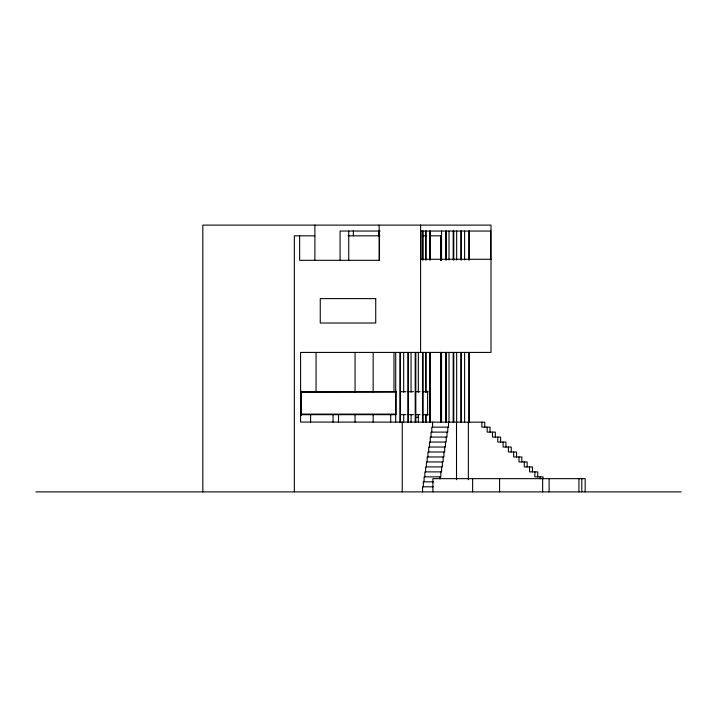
<?xml version="1.0" encoding="UTF-8"?>
<svg xmlns="http://www.w3.org/2000/svg" width="717" height="717" viewBox="0 0 717 717"><rect width="100%" height="100%" fill="white"/><g stroke="black" fill="none" stroke-linecap="round" stroke-linejoin="round"><path stroke-width="1.08" d="M396.098 391.84L396.035 391.159L396.017 414.103L301.355 414.103L301.319 415.17L301.355 391.141L301.364 392.289L396.089 391.975M380.135 231.044L340.073 231.044L340.073 260.612M420.422 231.044L490.67 231.044L490.67 259.267M314.888 235.83L294.337 235.83L294.337 491.889M347.987 235.83L379.885 235.83M422.268 235.83L426.723 235.83M429.402 235.83L441.224 235.83L441.224 260.379M420.61 259.267L491.002 259.267M301.355 391.715L396.017 391.715M400.561 391.715L405.974 391.715M408.134 391.715L413.548 391.715M415.708 391.715L420.037 391.715M422.205 391.715L427.61 391.715L427.61 414.677L422.205 414.677M301.059 414.677L396.017 414.677M400.561 414.677L405.974 414.677M408.134 414.677L413.548 414.677M415.708 414.677L420.037 414.677M415.484 417.276L418.755 417.276M433.677 481.842L423.326 481.842L423.326 486.816M433.202 486.816L422.555 486.816L422.555 491.889M35.85 491.889L681.15 491.889M585.18 491.889L585.18 478.66L432.88 478.66L432.88 491.889M581.801 478.66L581.801 491.889M578.942 478.66L578.942 491.889M549.114 478.66L549.114 491.889M543.038 478.66L543.038 476.868L534.882 476.868L534.882 471.894M542.652 478.66L542.652 491.889M540.188 476.868L540.188 478.857M537.741 476.868L537.741 471.894L529.585 471.894L529.585 466.919M532.444 471.894L532.444 466.919L524.288 466.919L524.288 461.945M527.138 466.919L527.138 461.945L518.983 461.945L518.983 456.971M521.842 461.945L521.842 456.971L513.686 456.971L513.686 451.997M516.536 456.971L516.536 451.997L508.38 451.997L508.38 447.023M511.239 451.997L511.239 447.023L503.083 447.023L503.083 442.048M505.933 447.023L505.933 442.048L497.777 442.048L497.777 437.083M500.636 442.048L500.636 437.083L492.48 437.083L492.48 432.109M499.588 478.66L499.588 491.889M495.33 437.083L495.33 432.109L487.175 432.109L487.175 427.135M490.034 432.109L490.034 427.135L481.878 427.135L481.878 422.161M484.737 427.135L484.737 422.161L300.584 422.062L300.584 352.423L491.002 352.423L491.002 225.111L202.821 225.111L202.821 491.889M472.637 478.66L472.637 491.889M469.384 231.044L469.384 259.993M469.384 352.423L469.384 422.062M468.784 231.044L468.784 259.993M468.784 352.423L468.784 422.062M468.344 422.161L468.344 479.709M464.616 231.044L464.616 259.993M464.616 352.423L464.616 422.062M461.425 231.044L461.425 259.993M461.425 352.423L461.425 422.062M460.825 231.044L460.825 259.993M460.825 352.423L460.825 422.062M456.657 231.044L456.657 259.993M456.657 352.423L456.657 422.062M456.514 422.161L456.514 479.709M453.78 231.044L453.78 259.993M453.78 352.423L453.78 422.062M453.171 231.044L453.171 259.993M453.171 352.423L453.171 422.062M449.003 231.044L449.003 259.993M449.003 352.423L449.003 422.062M448.537 422.161L448.537 427.135L431.804 427.135L431.804 432.109M447.767 427.135L447.767 432.109L431.034 432.109L431.034 437.083M446.996 432.109L446.996 437.083L430.263 437.083L430.263 442.048M446.315 231.044L446.315 259.993M446.315 352.423L446.315 422.062M446.225 437.083L446.225 442.048L429.492 442.048L429.492 447.023M445.714 231.044L445.714 259.993M445.714 352.423L445.714 422.062M445.454 442.048L445.454 447.023L428.721 447.023L428.721 451.997M444.683 447.023L444.683 451.997L427.95 451.997L427.95 456.971M443.913 451.997L443.913 456.971L427.18 456.971L427.18 461.945M443.142 456.971L443.142 461.945L426.409 461.945L426.409 466.919M442.371 461.945L442.371 466.919L425.638 466.919L425.638 471.894M441.547 231.044L441.547 259.993M441.547 352.423L441.547 422.062M441.6 466.919L441.6 471.894L424.867 471.894L424.867 476.868M441.224 352.423L441.224 422.062M440.83 471.894L440.83 476.868L424.097 476.868L424.097 481.842M440.552 235.83L440.552 260.379M440.552 352.423L440.552 422.062M440.059 476.868L440.059 478.857M432.575 422.161L432.575 427.135M430.317 231.044L430.317 260.002M430.317 352.432L430.317 422.062M429.716 231.044L429.716 260.002M429.716 352.432L429.716 422.062M426.158 231.044L426.158 260.002M426.158 352.432L426.158 392.217M426.158 414.327L426.158 422.062M425.548 231.044L425.548 260.002M425.548 352.432L425.548 392.217M425.548 414.327L425.548 422.062M423.12 231.044L423.12 259.993M423.12 352.423L423.12 422.062M422.51 231.044L422.51 259.993M422.51 352.423L422.51 422.062M420.942 231.044L420.942 259.267M420.61 225.111L420.61 352.423M418.343 352.423L418.343 392.217M418.343 414.327L418.343 422.062M415.815 352.423L415.815 422.062M415.206 352.423L415.206 422.062M411.038 352.423L411.038 392.217M411.155 414.283L411.038 422.062M408.457 352.423L408.457 422.062M407.856 352.423L407.856 422.062M403.689 352.423L403.689 392.217M403.689 414.327L403.689 422.062M402.246 422.062L402.246 491.889M400.48 352.423L400.48 422.062M399.88 352.423L399.88 422.062M395.712 352.423L395.712 422.062M393.983 352.423L393.983 391.41M390.711 414.471L390.711 422.062M379.481 231.044L379.481 260.316L299.643 260.316L299.643 235.83M379.15 225.111L379.15 260.316M378.558 231.044L378.558 236.52M373.154 352.423L373.154 392.217M373.154 414.327L373.154 422.062M355.058 352.423L355.058 392.217M355.058 414.327L355.058 422.062M353.373 230.471L353.373 235.83M348.74 231.044L348.74 260.612M338.496 414.489L338.496 422.062M333.047 414.677L333.047 422.062M316.054 352.423L316.054 391.509M314.888 225.111L314.888 260.379M310.604 414.677L310.604 422.062M427.09 414.525C427.78 416.711 428.775 412.983 427.09 414.525M427.099 391.518C427.61 393.758 428.909 390.129 427.099 391.518M375.726 298.622L320.257 298.622L320.257 323.017L375.726 323.017L375.726 298.622"/></g></svg>
